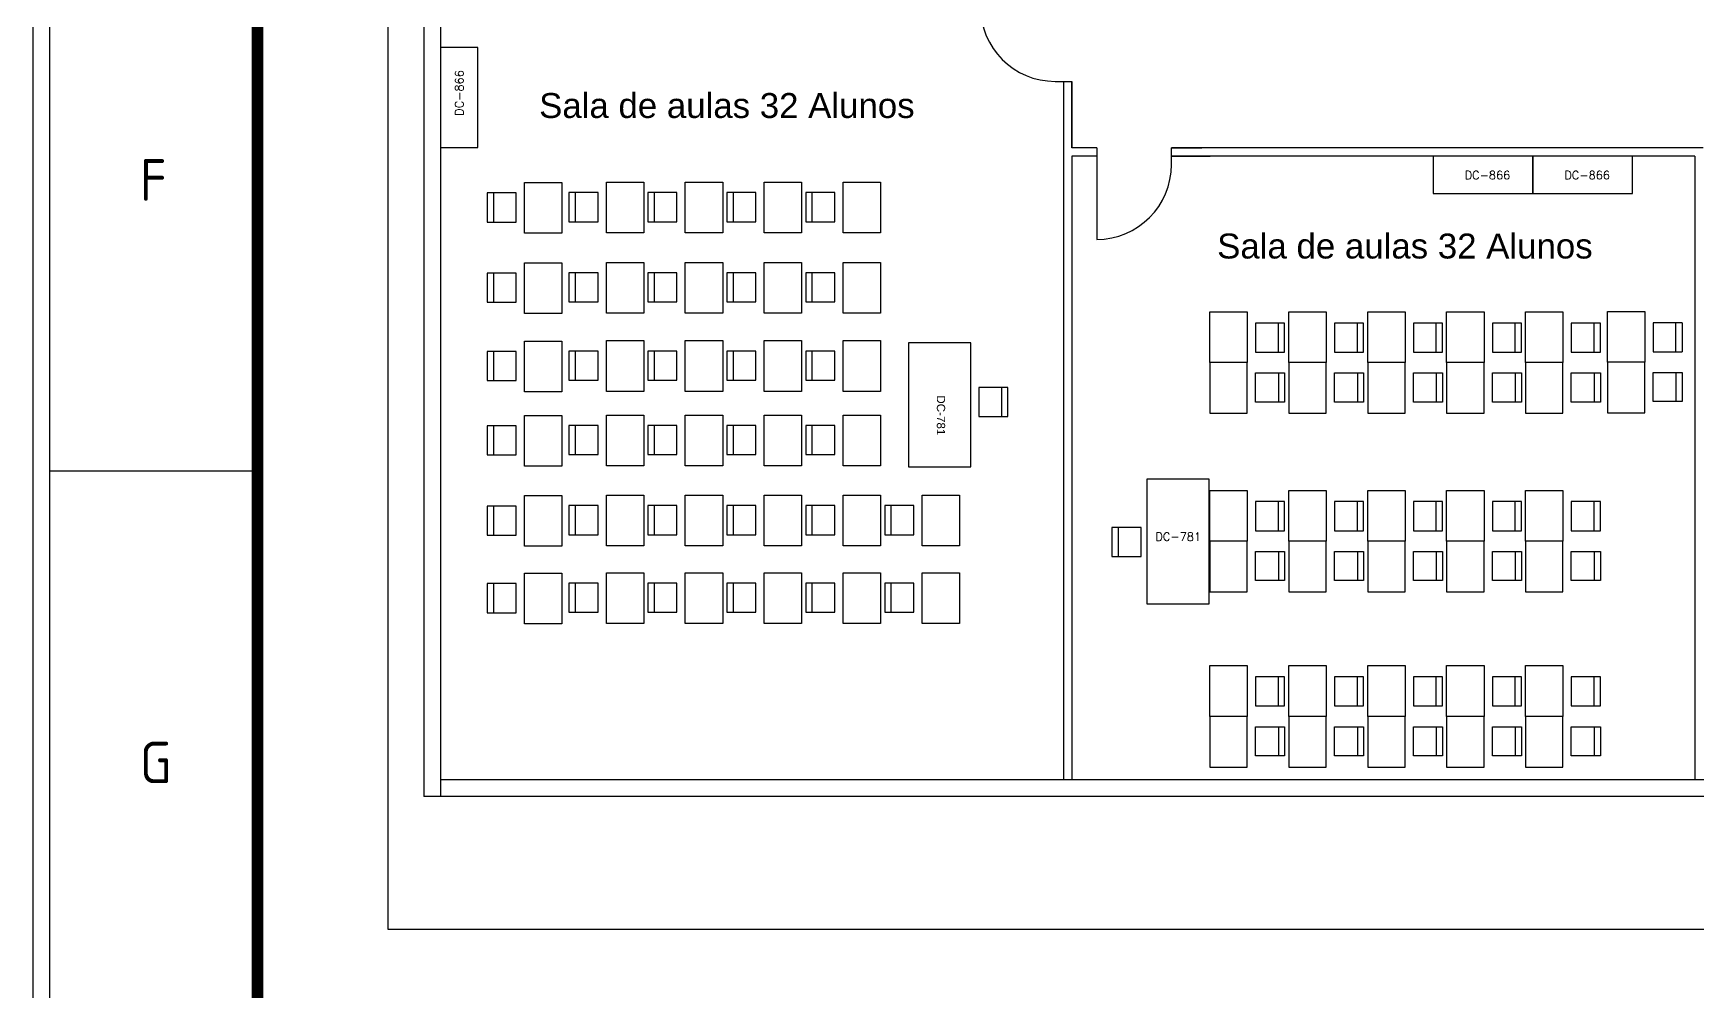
# Model space of a CAD drawing. Header units: millimetres. Extents: x 18768 to 1484868, y -11027 to 520152.
# Drawn here: x 146868 to 166903, y 24961 to 36489 of the extents above; entities that cross this region are included whole.
import ezdxf

# ---------------------------------------------------------------- set-up
doc = ezdxf.new("R2010")
doc.units = ezdxf.units.MM
for name, color, linetype in [('025', 3, 'Continuous'), ('050', 166, 'Continuous'), ('100', 176, 'Continuous'), ('4-MOBILIA', 4, 'Continuous'), ('8-TEXTO-DETALHES', 6, 'Continuous'), ('L025-CONTORNO', 7, 'Continuous'), ('PAREDES', 7, 'Continuous')]:
    doc.layers.add(name, color=color, linetype=linetype)
doc.layers.add('L035-DEMOLIÇÃO', color=40, linetype='Continuous', plot=False)
doc.styles.add('ISO-CP--50', font='isocp.shx', dxfattribs={"height": 500})
doc.styles.add('ROMANS', font='romans', dxfattribs={"width": 0.8, "height": 300})
doc.styles.get("Standard").update_dxf_attribs({"font": 'arial.ttf'})

# ---------------------------------------------------------------- blocks, each defined once
blk = doc.blocks.new('A0')
at = {"layer": '025'}
for points in [[(119300, 84500), (119300, 0), (0, 0), (0, 84500)], [(200, 84300), (119100, 84300), (119100, 200), (200, 200)]]:
    blk.add_lwpolyline(points, close=True, dxfattribs=at)
at = {"layer": '050'}
blk.add_line((2700, 42250), (200, 42250), dxfattribs=at)
at = {"layer": '100', "const_width": 140}
blk.add_lwpolyline([(2700, 83300), (118100, 83300), (118100, 1200), (2700, 1200)], close=True, dxfattribs=at)
at = {"layer": '050', "style": 'ISO-CP--50'}
for s, p in [('F', (1283, 45502)), ('G', (1283, 38495))]:
    blk.add_text(s, height=500, dxfattribs=at).set_placement(p)

msp = doc.modelspace()

# ---------------------------------------------------------------- linework, layer by layer
at = {"layer": '4-MOBILIA', "ltscale": 0.01}
for p, q in [((163718.279, 35011.201), (163718.279, 34561.201)), ((164918.279, 35011.201), (163718.279, 35011.201)), ((164918.279, 35011.201), (164918.279, 34561.201)), ((166118.279, 35011.201), (164918.279, 35011.201)), ((164918.279, 34561.201), (164918.279, 35011.201)), ((166118.279, 34561.201), (166118.279, 35011.201)), ((163718.279, 34561.201), (164918.279, 34561.201)), ((164918.279, 34561.201), (166118.279, 34561.201)), ((157403.295, 32764.381), (157403.295, 31274.381)), ((158153.295, 32764.381), (157403.295, 32764.381)), ((158153.295, 31274.381), (158153.295, 32764.381)), ((157403.295, 31274.381), (158153.295, 31274.381)), ((161024.091, 31127.758), (160274.091, 31127.758)), ((160274.091, 31127.758), (160274.091, 29627.758)), ((161024.091, 29627.758), (161024.091, 31127.758)), ((160274.091, 29627.758), (161024.091, 29627.758))]:
    msp.add_line(p, q, dxfattribs=at)
at = {"layer": '4-MOBILIA'}
for p, q in [((155666.66, 34088.393), (155666.66, 34698.393)), ((155666.66, 34698.393), (156116.66, 34698.393)), ((156116.66, 34698.393), (156116.66, 34088.393)), ((156616.66, 34088.393), (156616.66, 34698.393)), ((156616.66, 34698.393), (157066.66, 34698.393)), ((157066.66, 34698.393), (157066.66, 34088.393)), ((156116.66, 34088.393), (155666.66, 34088.393)), ((157066.66, 34088.393), (156616.66, 34088.393)), ((155666.66, 33123.557), (155666.66, 33733.557)), ((155666.66, 33733.557), (156116.66, 33733.557)), ((156116.66, 33733.557), (156116.66, 33123.557)), ((156616.66, 33123.557), (156616.66, 33733.557)), ((156616.66, 33733.557), (157066.66, 33733.557)), ((157066.66, 33733.557), (157066.66, 33123.557)), ((156116.66, 33123.557), (155666.66, 33123.557)), ((157066.66, 33123.557), (156616.66, 33123.557)), ((161030.931, 33138.91), (161480.931, 33138.91)), ((161030.931, 32528.91), (161030.931, 33138.91)), ((161480.931, 33138.91), (161480.931, 32528.91)), ((161980.931, 33138.91), (162430.931, 33138.91)), ((161980.931, 32528.91), (161980.931, 33138.91)), ((162430.931, 33138.91), (162430.931, 32528.91)), ((162930.931, 33138.91), (163380.931, 33138.91)), ((162930.931, 32528.91), (162930.931, 33138.91)), ((163380.931, 33138.91), (163380.931, 32528.91)), ((163880.931, 33138.91), (164330.931, 33138.91)), ((163880.931, 32528.91), (163880.931, 33138.91)), ((164330.931, 33138.91), (164330.931, 32528.91)), ((164830.931, 33138.91), (165280.931, 33138.91)), ((164830.931, 32528.91), (164830.931, 33138.91)), ((165280.931, 33138.91), (165280.931, 32528.91)), ((165815.533, 33143.673), (166265.533, 33143.673)), ((165815.533, 32533.673), (165815.533, 33143.673)), ((166265.533, 33143.673), (166265.533, 32533.673)), ((166715.533, 33008.673), (166715.533, 32658.673)), ((155666.66, 32182.253), (155666.66, 32792.253)), ((155666.66, 32792.253), (156116.66, 32792.253)), ((156116.66, 32792.253), (156116.66, 32182.253)), ((156616.66, 32182.253), (156616.66, 32792.253)), ((156616.66, 32792.253), (157066.66, 32792.253)), ((157066.66, 32792.253), (157066.66, 32182.253)), ((161480.931, 32528.91), (161030.931, 32528.91)), ((161030.931, 32528.91), (161030.931, 31918.91)), ((161480.931, 32528.91), (161030.931, 32528.91)), ((161480.931, 31918.91), (161480.931, 32528.91)), ((161980.931, 32528.91), (161980.931, 31918.91)), ((162430.931, 32528.91), (161980.931, 32528.91)), ((162430.931, 32528.91), (161980.931, 32528.91)), ((162430.931, 31918.91), (162430.931, 32528.91)), ((163380.931, 32528.91), (162930.931, 32528.91)), ((162930.931, 32528.91), (162930.931, 31918.91)), ((163380.931, 32528.91), (162930.931, 32528.91)), ((163380.931, 31918.91), (163380.931, 32528.91)), ((164330.931, 32528.91), (163880.931, 32528.91)), ((163880.931, 32528.91), (163880.931, 31918.91)), ((164330.931, 32528.91), (163880.931, 32528.91)), ((164330.931, 31918.91), (164330.931, 32528.91)), ((165280.931, 32528.91), (164830.931, 32528.91)), ((164830.931, 32528.91), (164830.931, 31918.91)), ((165280.931, 32528.91), (164830.931, 32528.91)), ((165280.931, 31918.91), (165280.931, 32528.91)), ((166265.533, 32533.673), (165815.533, 32533.673)), ((165815.533, 32533.673), (165815.533, 31923.673)), ((166265.533, 32533.673), (165815.533, 32533.673)), ((166265.533, 31923.673), (166265.533, 32533.673)), ((166715.533, 32408.673), (166715.533, 32058.673)), ((156116.66, 32182.253), (155666.66, 32182.253)), ((157066.66, 32182.253), (156616.66, 32182.253)), ((155666.66, 31288.015), (155666.66, 31898.015)), ((155666.66, 31898.015), (156116.66, 31898.015)), ((156116.66, 31898.015), (156116.66, 31288.015)), ((156616.66, 31288.015), (156616.66, 31898.015)), ((156616.66, 31898.015), (157066.66, 31898.015)), ((157066.66, 31898.015), (157066.66, 31288.015)), ((161030.931, 31918.91), (161480.931, 31918.91)), ((161980.931, 31918.91), (162430.931, 31918.91)), ((162930.931, 31918.91), (163380.931, 31918.91)), ((163880.931, 31918.91), (164330.931, 31918.91)), ((164830.931, 31918.91), (165280.931, 31918.91)), ((165815.533, 31923.673), (166265.533, 31923.673)), ((156116.66, 31288.015), (155666.66, 31288.015)), ((157066.66, 31288.015), (156616.66, 31288.015)), ((155666.66, 30323.179), (155666.66, 30933.179)), ((155666.66, 30933.179), (156116.66, 30933.179)), ((156116.66, 30933.179), (156116.66, 30323.179)), ((156616.66, 30323.179), (156616.66, 30933.179)), ((156616.66, 30933.179), (157066.66, 30933.179)), ((157066.66, 30933.179), (157066.66, 30323.179)), ((157566.66, 30323.179), (157566.66, 30933.179)), ((157566.66, 30933.179), (158016.66, 30933.179)), ((158016.66, 30933.179), (158016.66, 30323.179)), ((161030.931, 30990.873), (161480.931, 30990.873)), ((161030.931, 30380.873), (161030.931, 30990.873)), ((161480.931, 30990.873), (161480.931, 30380.873)), ((161980.931, 30380.873), (161980.931, 30990.873)), ((161980.931, 30990.873), (162430.931, 30990.873)), ((162430.931, 30990.873), (162430.931, 30380.873)), ((162930.931, 30990.873), (163380.931, 30990.873)), ((162930.931, 30380.873), (162930.931, 30990.873)), ((163380.931, 30990.873), (163380.931, 30380.873)), ((163880.931, 30990.873), (164330.931, 30990.873)), ((163880.931, 30380.873), (163880.931, 30990.873)), ((164330.931, 30990.873), (164330.931, 30380.873)), ((164830.931, 30990.873), (165280.931, 30990.873)), ((164830.931, 30380.873), (164830.931, 30990.873)), ((165280.931, 30990.873), (165280.931, 30380.873)), ((156116.66, 30323.179), (155666.66, 30323.179)), ((157066.66, 30323.179), (156616.66, 30323.179)), ((158016.66, 30323.179), (157566.66, 30323.179)), ((161480.931, 30380.873), (161030.931, 30380.873)), ((161480.931, 30380.873), (161030.931, 30380.873)), ((161030.931, 30380.873), (161030.931, 29770.873)), ((161480.931, 29770.873), (161480.931, 30380.873)), ((162430.931, 30380.873), (161980.931, 30380.873)), ((162430.931, 30380.873), (161980.931, 30380.873)), ((161980.931, 30380.873), (161980.931, 29770.873)), ((162430.931, 29770.873), (162430.931, 30380.873)), ((163380.931, 30380.873), (162930.931, 30380.873)), ((163380.931, 30380.873), (162930.931, 30380.873)), ((162930.931, 30380.873), (162930.931, 29770.873)), ((163380.931, 29770.873), (163380.931, 30380.873)), ((164330.931, 30380.873), (163880.931, 30380.873)), ((164330.931, 30380.873), (163880.931, 30380.873)), ((163880.931, 30380.873), (163880.931, 29770.873)), ((164330.931, 29770.873), (164330.931, 30380.873)), ((165280.931, 30380.873), (164830.931, 30380.873)), ((165280.931, 30380.873), (164830.931, 30380.873)), ((164830.931, 30380.873), (164830.931, 29770.873)), ((165280.931, 29770.873), (165280.931, 30380.873)), ((155666.66, 29999.603), (156116.66, 29999.603)), ((155666.66, 29389.603), (155666.66, 29999.603)), ((156116.66, 29999.603), (156116.66, 29389.603)), ((156616.66, 29999.603), (157066.66, 29999.603)), ((156616.66, 29389.603), (156616.66, 29999.603)), ((157066.66, 29999.603), (157066.66, 29389.603)), ((157566.66, 29999.603), (158016.66, 29999.603)), ((157566.66, 29389.603), (157566.66, 29999.603)), ((158016.66, 29999.603), (158016.66, 29389.603)), ((161030.931, 29770.873), (161480.931, 29770.873)), ((161980.931, 29770.873), (162430.931, 29770.873)), ((162930.931, 29770.873), (163380.931, 29770.873)), ((163880.931, 29770.873), (164330.931, 29770.873)), ((164830.931, 29770.873), (165280.931, 29770.873)), ((156116.66, 29389.603), (155666.66, 29389.603)), ((157066.66, 29389.603), (156616.66, 29389.603)), ((158016.66, 29389.603), (157566.66, 29389.603)), ((161930.931, 27798.125), (161580.931, 27798.125)), ((162880.931, 27798.125), (162530.931, 27798.125)), ((163830.931, 27798.125), (163480.931, 27798.125)), ((164780.931, 27798.125), (164430.931, 27798.125)), ((165730.931, 27798.125), (165380.931, 27798.125))]:
    msp.add_line(p, q, dxfattribs=at)
at = {"layer": '4-MOBILIA', "linetype": 'Continuous'}
for p, q in [((152332.058, 34568.63), (152332.058, 34218.63)), ((152682.058, 34568.63), (152332.058, 34568.63)), ((152407.058, 34568.63), (152407.058, 34218.63)), ((152682.058, 34218.63), (152682.058, 34568.63)), ((153316.66, 34573.393), (153316.66, 34223.393)), ((153666.66, 34573.393), (153316.66, 34573.393)), ((153391.66, 34573.393), (153391.66, 34223.393)), ((153666.66, 34223.393), (153666.66, 34573.393)), ((154266.66, 34573.393), (154266.66, 34223.393)), ((154616.66, 34573.393), (154266.66, 34573.393)), ((154341.66, 34573.393), (154341.66, 34223.393)), ((154616.66, 34223.393), (154616.66, 34573.393)), ((155216.66, 34573.393), (155216.66, 34223.393)), ((155566.66, 34573.393), (155216.66, 34573.393)), ((155291.66, 34573.393), (155291.66, 34223.393)), ((155566.66, 34223.393), (155566.66, 34573.393)), ((156166.66, 34573.393), (156166.66, 34223.393)), ((156516.66, 34573.393), (156166.66, 34573.393)), ((156241.66, 34573.393), (156241.66, 34223.393)), ((156516.66, 34223.393), (156516.66, 34573.393)), ((152332.058, 34218.63), (152682.058, 34218.63)), ((153316.66, 34223.393), (153666.66, 34223.393)), ((154266.66, 34223.393), (154616.66, 34223.393)), ((155216.66, 34223.393), (155566.66, 34223.393)), ((156166.66, 34223.393), (156516.66, 34223.393)), ((152332.058, 33603.794), (152332.058, 33253.794)), ((152682.058, 33603.794), (152332.058, 33603.794)), ((152407.058, 33603.794), (152407.058, 33253.794)), ((152682.058, 33253.794), (152682.058, 33603.794)), ((153316.66, 33608.557), (153316.66, 33258.557)), ((153666.66, 33608.557), (153316.66, 33608.557)), ((153391.66, 33608.557), (153391.66, 33258.557)), ((153666.66, 33258.557), (153666.66, 33608.557)), ((154266.66, 33608.557), (154266.66, 33258.557)), ((154616.66, 33608.557), (154266.66, 33608.557)), ((154341.66, 33608.557), (154341.66, 33258.557)), ((154616.66, 33258.557), (154616.66, 33608.557)), ((155566.66, 33608.557), (155216.66, 33608.557)), ((155216.66, 33608.557), (155216.66, 33258.557)), ((155291.66, 33608.557), (155291.66, 33258.557)), ((155566.66, 33258.557), (155566.66, 33608.557)), ((156516.66, 33608.557), (156166.66, 33608.557)), ((156166.66, 33608.557), (156166.66, 33258.557)), ((156241.66, 33608.557), (156241.66, 33258.557)), ((156516.66, 33258.557), (156516.66, 33608.557)), ((153316.66, 33258.557), (153666.66, 33258.557)), ((154266.66, 33258.557), (154616.66, 33258.557)), ((155216.66, 33258.557), (155566.66, 33258.557)), ((156166.66, 33258.557), (156516.66, 33258.557)), ((152332.058, 33253.794), (152682.058, 33253.794)), ((161930.931, 33003.91), (161580.931, 33003.91)), ((161580.931, 33003.91), (161580.931, 32653.91)), ((161855.931, 32653.91), (161855.931, 33003.91)), ((161930.931, 32653.91), (161930.931, 33003.91)), ((162880.931, 33003.91), (162530.931, 33003.91)), ((162530.931, 33003.91), (162530.931, 32653.91)), ((162805.931, 32653.91), (162805.931, 33003.91)), ((162880.931, 32653.91), (162880.931, 33003.91)), ((163830.931, 33003.91), (163480.931, 33003.91)), ((163480.931, 33003.91), (163480.931, 32653.91)), ((163755.931, 32653.91), (163755.931, 33003.91)), ((163830.931, 32653.91), (163830.931, 33003.91)), ((164780.931, 33003.91), (164430.931, 33003.91)), ((164430.931, 33003.91), (164430.931, 32653.91)), ((164705.931, 32653.91), (164705.931, 33003.91)), ((164780.931, 32653.91), (164780.931, 33003.91)), ((165730.931, 33003.91), (165380.931, 33003.91)), ((165380.931, 33003.91), (165380.931, 32653.91)), ((165655.931, 32653.91), (165655.931, 33003.91)), ((165730.931, 32653.91), (165730.931, 33003.91)), ((166715.533, 33008.673), (166365.533, 33008.673)), ((166365.533, 33008.673), (166365.533, 32658.673)), ((166640.533, 32658.673), (166640.533, 33008.673)), ((152682.058, 32662.49), (152332.058, 32662.49)), ((152332.058, 32662.49), (152332.058, 32312.49)), ((152407.058, 32662.49), (152407.058, 32312.49)), ((152682.058, 32312.49), (152682.058, 32662.49)), ((153316.66, 32667.253), (153316.66, 32317.253)), ((153666.66, 32667.253), (153316.66, 32667.253)), ((153391.66, 32667.253), (153391.66, 32317.253)), ((153666.66, 32317.253), (153666.66, 32667.253)), ((154616.66, 32667.253), (154266.66, 32667.253)), ((154266.66, 32667.253), (154266.66, 32317.253)), ((154341.66, 32667.253), (154341.66, 32317.253)), ((154616.66, 32317.253), (154616.66, 32667.253)), ((155566.66, 32667.253), (155216.66, 32667.253)), ((155216.66, 32667.253), (155216.66, 32317.253)), ((155291.66, 32667.253), (155291.66, 32317.253)), ((155566.66, 32317.253), (155566.66, 32667.253)), ((156516.66, 32667.253), (156166.66, 32667.253)), ((156166.66, 32667.253), (156166.66, 32317.253)), ((156241.66, 32667.253), (156241.66, 32317.253)), ((156516.66, 32317.253), (156516.66, 32667.253)), ((166365.533, 32658.673), (166715.533, 32658.673)), ((161580.931, 32653.91), (161930.931, 32653.91)), ((162530.931, 32653.91), (162880.931, 32653.91)), ((163480.931, 32653.91), (163830.931, 32653.91)), ((164430.931, 32653.91), (164780.931, 32653.91)), ((165380.931, 32653.91), (165730.931, 32653.91)), ((152332.058, 32312.49), (152682.058, 32312.49)), ((153316.66, 32317.253), (153666.66, 32317.253)), ((154266.66, 32317.253), (154616.66, 32317.253)), ((155216.66, 32317.253), (155566.66, 32317.253)), ((156166.66, 32317.253), (156516.66, 32317.253)), ((161580.931, 32053.91), (161580.931, 32403.91)), ((161580.931, 32403.91), (161930.931, 32403.91)), ((161855.931, 32403.91), (161855.931, 32053.91)), ((161930.931, 32403.91), (161930.931, 32053.91)), ((162530.931, 32053.91), (162530.931, 32403.91)), ((162530.931, 32403.91), (162880.931, 32403.91)), ((162805.931, 32403.91), (162805.931, 32053.91)), ((162880.931, 32403.91), (162880.931, 32053.91)), ((163480.931, 32053.91), (163480.931, 32403.91)), ((163480.931, 32403.91), (163830.931, 32403.91)), ((163755.931, 32403.91), (163755.931, 32053.91)), ((163830.931, 32403.91), (163830.931, 32053.91)), ((164430.931, 32053.91), (164430.931, 32403.91)), ((164430.931, 32403.91), (164780.931, 32403.91)), ((164705.931, 32403.91), (164705.931, 32053.91)), ((164780.931, 32403.91), (164780.931, 32053.91)), ((165380.931, 32053.91), (165380.931, 32403.91)), ((165380.931, 32403.91), (165730.931, 32403.91)), ((165655.931, 32403.91), (165655.931, 32053.91)), ((165730.931, 32403.91), (165730.931, 32053.91)), ((166365.533, 32058.673), (166365.533, 32408.673)), ((166365.533, 32408.673), (166715.533, 32408.673)), ((166640.533, 32408.673), (166640.533, 32058.673)), ((158250.459, 32228.782), (158250.459, 31878.782)), ((158600.459, 32228.782), (158250.459, 32228.782)), ((158525.459, 31878.782), (158525.459, 32228.782)), ((158600.459, 31878.782), (158600.459, 32228.782)), ((166715.533, 32058.673), (166365.533, 32058.673)), ((158250.459, 31878.782), (158600.459, 31878.782)), ((161930.931, 32053.91), (161580.931, 32053.91)), ((162880.931, 32053.91), (162530.931, 32053.91)), ((163830.931, 32053.91), (163480.931, 32053.91)), ((164780.931, 32053.91), (164430.931, 32053.91)), ((165730.931, 32053.91), (165380.931, 32053.91)), ((152332.058, 31768.252), (152332.058, 31418.252)), ((152682.058, 31768.252), (152332.058, 31768.252)), ((152407.058, 31768.252), (152407.058, 31418.252)), ((152682.058, 31418.252), (152682.058, 31768.252)), ((153316.66, 31773.015), (153316.66, 31423.015)), ((153666.66, 31773.015), (153316.66, 31773.015)), ((153391.66, 31773.015), (153391.66, 31423.015)), ((153666.66, 31423.015), (153666.66, 31773.015)), ((154266.66, 31773.015), (154266.66, 31423.015)), ((154616.66, 31773.015), (154266.66, 31773.015)), ((154341.66, 31773.015), (154341.66, 31423.015)), ((154616.66, 31423.015), (154616.66, 31773.015)), ((155566.66, 31773.015), (155216.66, 31773.015)), ((155216.66, 31773.015), (155216.66, 31423.015)), ((155291.66, 31773.015), (155291.66, 31423.015)), ((155566.66, 31423.015), (155566.66, 31773.015)), ((156516.66, 31773.015), (156166.66, 31773.015)), ((156166.66, 31773.015), (156166.66, 31423.015)), ((156241.66, 31773.015), (156241.66, 31423.015)), ((156516.66, 31423.015), (156516.66, 31773.015)), ((152332.058, 31418.252), (152682.058, 31418.252)), ((153316.66, 31423.015), (153666.66, 31423.015)), ((154266.66, 31423.015), (154616.66, 31423.015)), ((155216.66, 31423.015), (155566.66, 31423.015)), ((156166.66, 31423.015), (156516.66, 31423.015)), ((161580.931, 30855.873), (161580.931, 30505.873)), ((161930.931, 30855.873), (161580.931, 30855.873)), ((161855.931, 30505.873), (161855.931, 30855.873)), ((161930.931, 30505.873), (161930.931, 30855.873)), ((162530.931, 30855.873), (162530.931, 30505.873)), ((162880.931, 30855.873), (162530.931, 30855.873)), ((162805.931, 30505.873), (162805.931, 30855.873)), ((162880.931, 30505.873), (162880.931, 30855.873)), ((163830.931, 30855.873), (163480.931, 30855.873)), ((163480.931, 30855.873), (163480.931, 30505.873)), ((163755.931, 30505.873), (163755.931, 30855.873)), ((163830.931, 30505.873), (163830.931, 30855.873)), ((164780.931, 30855.873), (164430.931, 30855.873)), ((164430.931, 30855.873), (164430.931, 30505.873)), ((164705.931, 30505.873), (164705.931, 30855.873)), ((164780.931, 30505.873), (164780.931, 30855.873)), ((165380.931, 30855.873), (165380.931, 30505.873)), ((165730.931, 30855.873), (165380.931, 30855.873)), ((165655.931, 30505.873), (165655.931, 30855.873)), ((165730.931, 30505.873), (165730.931, 30855.873)), ((152332.058, 30803.416), (152332.058, 30453.416)), ((152682.058, 30803.416), (152332.058, 30803.416)), ((152407.058, 30803.416), (152407.058, 30453.416)), ((152682.058, 30453.416), (152682.058, 30803.416)), ((153316.66, 30808.179), (153316.66, 30458.179)), ((153666.66, 30808.179), (153316.66, 30808.179)), ((153391.66, 30808.179), (153391.66, 30458.179)), ((153666.66, 30458.179), (153666.66, 30808.179)), ((154266.66, 30808.179), (154266.66, 30458.179)), ((154616.66, 30808.179), (154266.66, 30808.179)), ((154341.66, 30808.179), (154341.66, 30458.179)), ((154616.66, 30458.179), (154616.66, 30808.179)), ((155216.66, 30808.179), (155216.66, 30458.179)), ((155566.66, 30808.179), (155216.66, 30808.179)), ((155291.66, 30808.179), (155291.66, 30458.179)), ((155566.66, 30458.179), (155566.66, 30808.179)), ((156166.66, 30808.179), (156166.66, 30458.179)), ((156516.66, 30808.179), (156166.66, 30808.179)), ((156241.66, 30808.179), (156241.66, 30458.179)), ((156516.66, 30458.179), (156516.66, 30808.179)), ((157466.66, 30808.179), (157116.66, 30808.179)), ((157116.66, 30808.179), (157116.66, 30458.179)), ((157191.66, 30808.179), (157191.66, 30458.179)), ((157466.66, 30458.179), (157466.66, 30808.179)), ((152332.058, 30453.416), (152682.058, 30453.416)), ((153316.66, 30458.179), (153666.66, 30458.179)), ((154266.66, 30458.179), (154616.66, 30458.179)), ((155216.66, 30458.179), (155566.66, 30458.179)), ((156166.66, 30458.179), (156516.66, 30458.179)), ((157116.66, 30458.179), (157466.66, 30458.179)), ((159852.66, 30545.933), (159852.66, 30195.933)), ((160202.66, 30545.933), (159852.66, 30545.933)), ((159927.66, 30545.933), (159927.66, 30195.933)), ((160202.66, 30195.933), (160202.66, 30545.933)), ((161580.931, 30505.873), (161930.931, 30505.873)), ((162530.931, 30505.873), (162880.931, 30505.873)), ((163480.931, 30505.873), (163830.931, 30505.873)), ((164430.931, 30505.873), (164780.931, 30505.873)), ((165380.931, 30505.873), (165730.931, 30505.873)), ((161580.931, 30255.873), (161930.931, 30255.873)), ((161580.931, 29905.873), (161580.931, 30255.873)), ((161855.931, 30255.873), (161855.931, 29905.873)), ((161930.931, 30255.873), (161930.931, 29905.873)), ((162530.931, 30255.873), (162880.931, 30255.873)), ((162530.931, 29905.873), (162530.931, 30255.873)), ((162805.931, 30255.873), (162805.931, 29905.873)), ((162880.931, 30255.873), (162880.931, 29905.873)), ((163480.931, 30255.873), (163830.931, 30255.873)), ((163480.931, 29905.873), (163480.931, 30255.873)), ((163755.931, 30255.873), (163755.931, 29905.873)), ((163830.931, 30255.873), (163830.931, 29905.873)), ((164430.931, 30255.873), (164780.931, 30255.873)), ((164430.931, 29905.873), (164430.931, 30255.873)), ((164705.931, 30255.873), (164705.931, 29905.873)), ((164780.931, 30255.873), (164780.931, 29905.873)), ((165380.931, 30255.873), (165730.931, 30255.873)), ((165380.931, 29905.873), (165380.931, 30255.873)), ((165655.931, 30255.873), (165655.931, 29905.873)), ((165730.931, 30255.873), (165730.931, 29905.873)), ((159852.66, 30195.933), (160202.66, 30195.933)), ((152332.058, 29869.84), (152332.058, 29519.84)), ((152682.058, 29869.84), (152332.058, 29869.84)), ((152407.058, 29869.84), (152407.058, 29519.84)), ((152682.058, 29519.84), (152682.058, 29869.84)), ((153316.66, 29874.603), (153316.66, 29524.603)), ((153666.66, 29874.603), (153316.66, 29874.603)), ((153391.66, 29874.603), (153391.66, 29524.603)), ((153666.66, 29524.603), (153666.66, 29874.603)), ((154266.66, 29874.603), (154266.66, 29524.603)), ((154616.66, 29874.603), (154266.66, 29874.603)), ((154341.66, 29874.603), (154341.66, 29524.603)), ((154616.66, 29524.603), (154616.66, 29874.603)), ((155566.66, 29874.603), (155216.66, 29874.603)), ((155216.66, 29874.603), (155216.66, 29524.603)), ((155291.66, 29874.603), (155291.66, 29524.603)), ((155566.66, 29524.603), (155566.66, 29874.603)), ((156516.66, 29874.603), (156166.66, 29874.603)), ((156166.66, 29874.603), (156166.66, 29524.603)), ((156241.66, 29874.603), (156241.66, 29524.603)), ((156516.66, 29524.603), (156516.66, 29874.603)), ((157466.66, 29874.603), (157116.66, 29874.603)), ((157116.66, 29874.603), (157116.66, 29524.603)), ((157191.66, 29874.603), (157191.66, 29524.603)), ((157466.66, 29524.603), (157466.66, 29874.603)), ((161930.931, 29905.873), (161580.931, 29905.873)), ((162880.931, 29905.873), (162530.931, 29905.873)), ((163830.931, 29905.873), (163480.931, 29905.873)), ((164780.931, 29905.873), (164430.931, 29905.873)), ((165730.931, 29905.873), (165380.931, 29905.873)), ((152332.058, 29519.84), (152682.058, 29519.84)), ((153316.66, 29524.603), (153666.66, 29524.603)), ((154266.66, 29524.603), (154616.66, 29524.603)), ((155216.66, 29524.603), (155566.66, 29524.603)), ((156166.66, 29524.603), (156516.66, 29524.603)), ((157116.66, 29524.603), (157466.66, 29524.603)), ((161580.931, 28748.125), (161580.931, 28398.125)), ((161930.931, 28748.125), (161580.931, 28748.125)), ((161855.931, 28398.125), (161855.931, 28748.125)), ((161930.931, 28398.125), (161930.931, 28748.125)), ((162530.931, 28748.125), (162530.931, 28398.125)), ((162880.931, 28748.125), (162530.931, 28748.125)), ((162805.931, 28398.125), (162805.931, 28748.125)), ((162880.931, 28398.125), (162880.931, 28748.125)), ((163480.931, 28748.125), (163480.931, 28398.125)), ((163830.931, 28748.125), (163480.931, 28748.125)), ((163755.931, 28398.125), (163755.931, 28748.125)), ((163830.931, 28398.125), (163830.931, 28748.125)), ((164430.931, 28748.125), (164430.931, 28398.125)), ((164780.931, 28748.125), (164430.931, 28748.125)), ((164705.931, 28398.125), (164705.931, 28748.125)), ((164780.931, 28398.125), (164780.931, 28748.125)), ((165730.931, 28748.125), (165380.931, 28748.125)), ((165380.931, 28748.125), (165380.931, 28398.125)), ((165655.931, 28398.125), (165655.931, 28748.125)), ((165730.931, 28398.125), (165730.931, 28748.125)), ((161580.931, 28398.125), (161930.931, 28398.125)), ((162530.931, 28398.125), (162880.931, 28398.125)), ((163480.931, 28398.125), (163830.931, 28398.125)), ((164430.931, 28398.125), (164780.931, 28398.125)), ((165380.931, 28398.125), (165730.931, 28398.125)), ((161580.931, 28148.125), (161930.931, 28148.125)), ((161580.931, 27798.125), (161580.931, 28148.125)), ((161855.931, 28148.125), (161855.931, 27798.125)), ((161930.931, 28148.125), (161930.931, 27798.125)), ((162530.931, 28148.125), (162880.931, 28148.125)), ((162530.931, 27798.125), (162530.931, 28148.125)), ((162805.931, 28148.125), (162805.931, 27798.125)), ((162880.931, 28148.125), (162880.931, 27798.125)), ((163480.931, 28148.125), (163830.931, 28148.125)), ((163480.931, 27798.125), (163480.931, 28148.125)), ((163755.931, 28148.125), (163755.931, 27798.125)), ((163830.931, 28148.125), (163830.931, 27798.125)), ((164430.931, 28148.125), (164780.931, 28148.125)), ((164430.931, 27798.125), (164430.931, 28148.125)), ((164705.931, 28148.125), (164705.931, 27798.125)), ((164780.931, 28148.125), (164780.931, 27798.125)), ((165380.931, 28148.125), (165730.931, 28148.125)), ((165380.931, 27798.125), (165380.931, 28148.125)), ((165655.931, 28148.125), (165655.931, 27798.125)), ((165730.931, 28148.125), (165730.931, 27798.125))]:
    msp.add_line(p, q, dxfattribs=at)
at = {"layer": '4-MOBILIA', "ltscale": 0.01}
msp.add_lwpolyline([(151768.341, 36317.269), (151768.341, 35117.269), (152218.341, 35117.269), (152218.341, 36317.269)], close=True, dxfattribs=at)
at = {"layer": '4-MOBILIA'}
for points in [[(152782.058, 34693.63), (153232.058, 34693.63), (153232.058, 34083.63), (152782.058, 34083.63)], [(153766.66, 34698.393), (154216.66, 34698.393), (154216.66, 34088.393), (153766.66, 34088.393)], [(154716.66, 34698.393), (155166.66, 34698.393), (155166.66, 34088.393), (154716.66, 34088.393)], [(152782.058, 33728.794), (153232.058, 33728.794), (153232.058, 33118.794), (152782.058, 33118.794)], [(153766.66, 33733.557), (154216.66, 33733.557), (154216.66, 33123.557), (153766.66, 33123.557)], [(154716.66, 33733.557), (155166.66, 33733.557), (155166.66, 33123.557), (154716.66, 33123.557)], [(152782.058, 32787.49), (153232.058, 32787.49), (153232.058, 32177.49), (152782.058, 32177.49)], [(153766.66, 32792.253), (154216.66, 32792.253), (154216.66, 32182.253), (153766.66, 32182.253)], [(154716.66, 32792.253), (155166.66, 32792.253), (155166.66, 32182.253), (154716.66, 32182.253)], [(152782.058, 31893.252), (153232.058, 31893.252), (153232.058, 31283.252), (152782.058, 31283.252)], [(153766.66, 31898.015), (154216.66, 31898.015), (154216.66, 31288.015), (153766.66, 31288.015)], [(154716.66, 31898.015), (155166.66, 31898.015), (155166.66, 31288.015), (154716.66, 31288.015)], [(152782.058, 30928.416), (153232.058, 30928.416), (153232.058, 30318.416), (152782.058, 30318.416)], [(153766.66, 30933.179), (154216.66, 30933.179), (154216.66, 30323.179), (153766.66, 30323.179)], [(154716.66, 30933.179), (155166.66, 30933.179), (155166.66, 30323.179), (154716.66, 30323.179)], [(152782.058, 29994.84), (153232.058, 29994.84), (153232.058, 29384.84), (152782.058, 29384.84)], [(153766.66, 29999.603), (154216.66, 29999.603), (154216.66, 29389.603), (153766.66, 29389.603)], [(154716.66, 29999.603), (155166.66, 29999.603), (155166.66, 29389.603), (154716.66, 29389.603)], [(161480.931, 28273.125), (161030.931, 28273.125), (161030.931, 28883.125), (161480.931, 28883.125)], [(162430.931, 28273.125), (161980.931, 28273.125), (161980.931, 28883.125), (162430.931, 28883.125)], [(163380.931, 28273.125), (162930.931, 28273.125), (162930.931, 28883.125), (163380.931, 28883.125)], [(164330.931, 28273.125), (163880.931, 28273.125), (163880.931, 28883.125), (164330.931, 28883.125)], [(165280.931, 28273.125), (164830.931, 28273.125), (164830.931, 28883.125), (165280.931, 28883.125)], [(161480.931, 28273.125), (161030.931, 28273.125), (161030.931, 27663.125), (161480.931, 27663.125)], [(162430.931, 28273.125), (161980.931, 28273.125), (161980.931, 27663.125), (162430.931, 27663.125)], [(163380.931, 28273.125), (162930.931, 28273.125), (162930.931, 27663.125), (163380.931, 27663.125)], [(164330.931, 28273.125), (163880.931, 28273.125), (163880.931, 27663.125), (164330.931, 27663.125)], [(165280.931, 28273.125), (164830.931, 28273.125), (164830.931, 27663.125), (165280.931, 27663.125)]]:
    msp.add_lwpolyline(points, close=True, dxfattribs=at)
at = {"layer": 'L035-DEMOLIÇÃO', "linetype": 'ByBlock', "lineweight": -2}
msp.add_lwpolyline([(243039.686, 25707.681), (151141.405, 25707.681), (151141.405, 63236.274), (243039.686, 63236.274)], close=True, dxfattribs=at)
at = {"layer": 'PAREDES'}
for p, q in [((151569.279, 54991.201), (151569.279, 27311.201)), ((151569.279, 54991.201), (151569.279, 27311.201)), ((151569.279, 54991.201), (151569.279, 27311.201)), ((151569.279, 54991.201), (151569.279, 27311.201)), ((151569.279, 54991.201), (151569.279, 27311.201)), ((151569.279, 54991.201), (151569.279, 27311.201)), ((151769.279, 54791.201), (151769.279, 27511.201)), ((151769.279, 54791.201), (151769.279, 27511.201)), ((151769.279, 54791.201), (151769.279, 27511.201)), ((151769.279, 54791.201), (151769.279, 27511.201)), ((151769.279, 54791.201), (151769.279, 27311.201)), ((151769.279, 54791.201), (151769.279, 27311.201)), ((159168.279, 35911.201), (159368.279, 35911.201)), ((159269.279, 35911.201), (159269.279, 35445.985)), ((159269.279, 35911.201), (159269.279, 27511.201)), ((159368.279, 35911.201), (159368.279, 35110.201)), ((159368.279, 35110.201), (159368.279, 35911.201)), ((159368.279, 35911.201), (159368.279, 35544.985)), ((159668.279, 35110.201), (159368.279, 35110.201)), ((159668.279, 35110.201), (159368.279, 35110.201)), ((159668.279, 35110.201), (159368.279, 35110.201)), ((159668.279, 35110.201), (159668.279, 34010.201)), ((159668.279, 35110.201), (159668.279, 34010.201)), ((160568.279, 35110.201), (160934.496, 35110.201)), ((160568.279, 35110.201), (160934.496, 35110.201)), ((160568.279, 34910.201), (160568.279, 35110.201)), ((160568.279, 34910.201), (160568.279, 35110.201)), ((166967.279, 35110.201), (160568.279, 35110.201)), ((159269.279, 35011.201), (159269.279, 27511.201)), ((159668.279, 35011.201), (159368.279, 35011.201)), ((159668.279, 35011.201), (159368.279, 35011.201)), ((159668.279, 35011.201), (159368.279, 35011.201)), ((159368.279, 35011.201), (159368.279, 27511.201)), ((159368.279, 35011.201), (159368.279, 27511.201)), ((161369.279, 35011.201), (160568.279, 35011.201)), ((160568.279, 35011.201), (161033.496, 35011.201)), ((160568.279, 35011.201), (161033.496, 35011.201)), ((161369.279, 35011.201), (160568.279, 35011.201)), ((166868.279, 35011.201), (160568.279, 35011.201)), ((166868.279, 35011.201), (166868.279, 27511.201)), ((166868.279, 35011.201), (166868.279, 27511.201)), ((159475.069, 27511.201), (151769.279, 27511.201)), ((184638.279, 27511.201), (159475.069, 27511.201)), ((159475.069, 27311.201), (151569.279, 27311.201)), ((184638.279, 27311.201), (159475.069, 27311.201))]:
    msp.add_line(p, q, dxfattribs=at)
for centre, start, end in [((159168.279, 36811.201), 180, 270), ((159668.279, 34910.201), 270, 0), ((159668.279, 34910.201), 270, 0)]:
    msp.add_arc(centre, 900, start, end, dxfattribs=at)

# ---------------------------------------------------------------- block references
at = {"layer": 'L025-CONTORNO'}
msp.add_blockref('A0', (146868.29, -11026.877), dxfattribs=at)

# ---------------------------------------------------------------- texts
at = {"layer": '4-MOBILIA', "char_height": 300, "width": 4740.23, "attachment_point": 1}
for insert in [(152957.109, 35770.819), (161118.701, 34080.551)]:
    msp.add_mtext('{\\fArial|b0|i0|c0|p34;Sala de aulas 32 Alunos}', dxfattribs=dict(at, insert=insert))
at = {"layer": '8-TEXTO-DETALHES', "style": 'ROMANS'}
msp.add_text('DC-866', height=100, rotation=90, dxfattribs=at).set_placement((152046.09, 35497.253))
for s, p in [('DC-866', (164098.263, 34733.452)), ('DC-866', (165298.263, 34733.452)), ('DC-781', (160375.468, 30384.751))]:
    msp.add_text(s, height=100, dxfattribs=at).set_placement(p)
at = {"layer": '8-TEXTO-DETALHES'}
msp.add_text('DC-781', height=100, rotation=270, dxfattribs=at).set_placement((157744.349, 32134.683))

doc.saveas('drawing.dxf')
